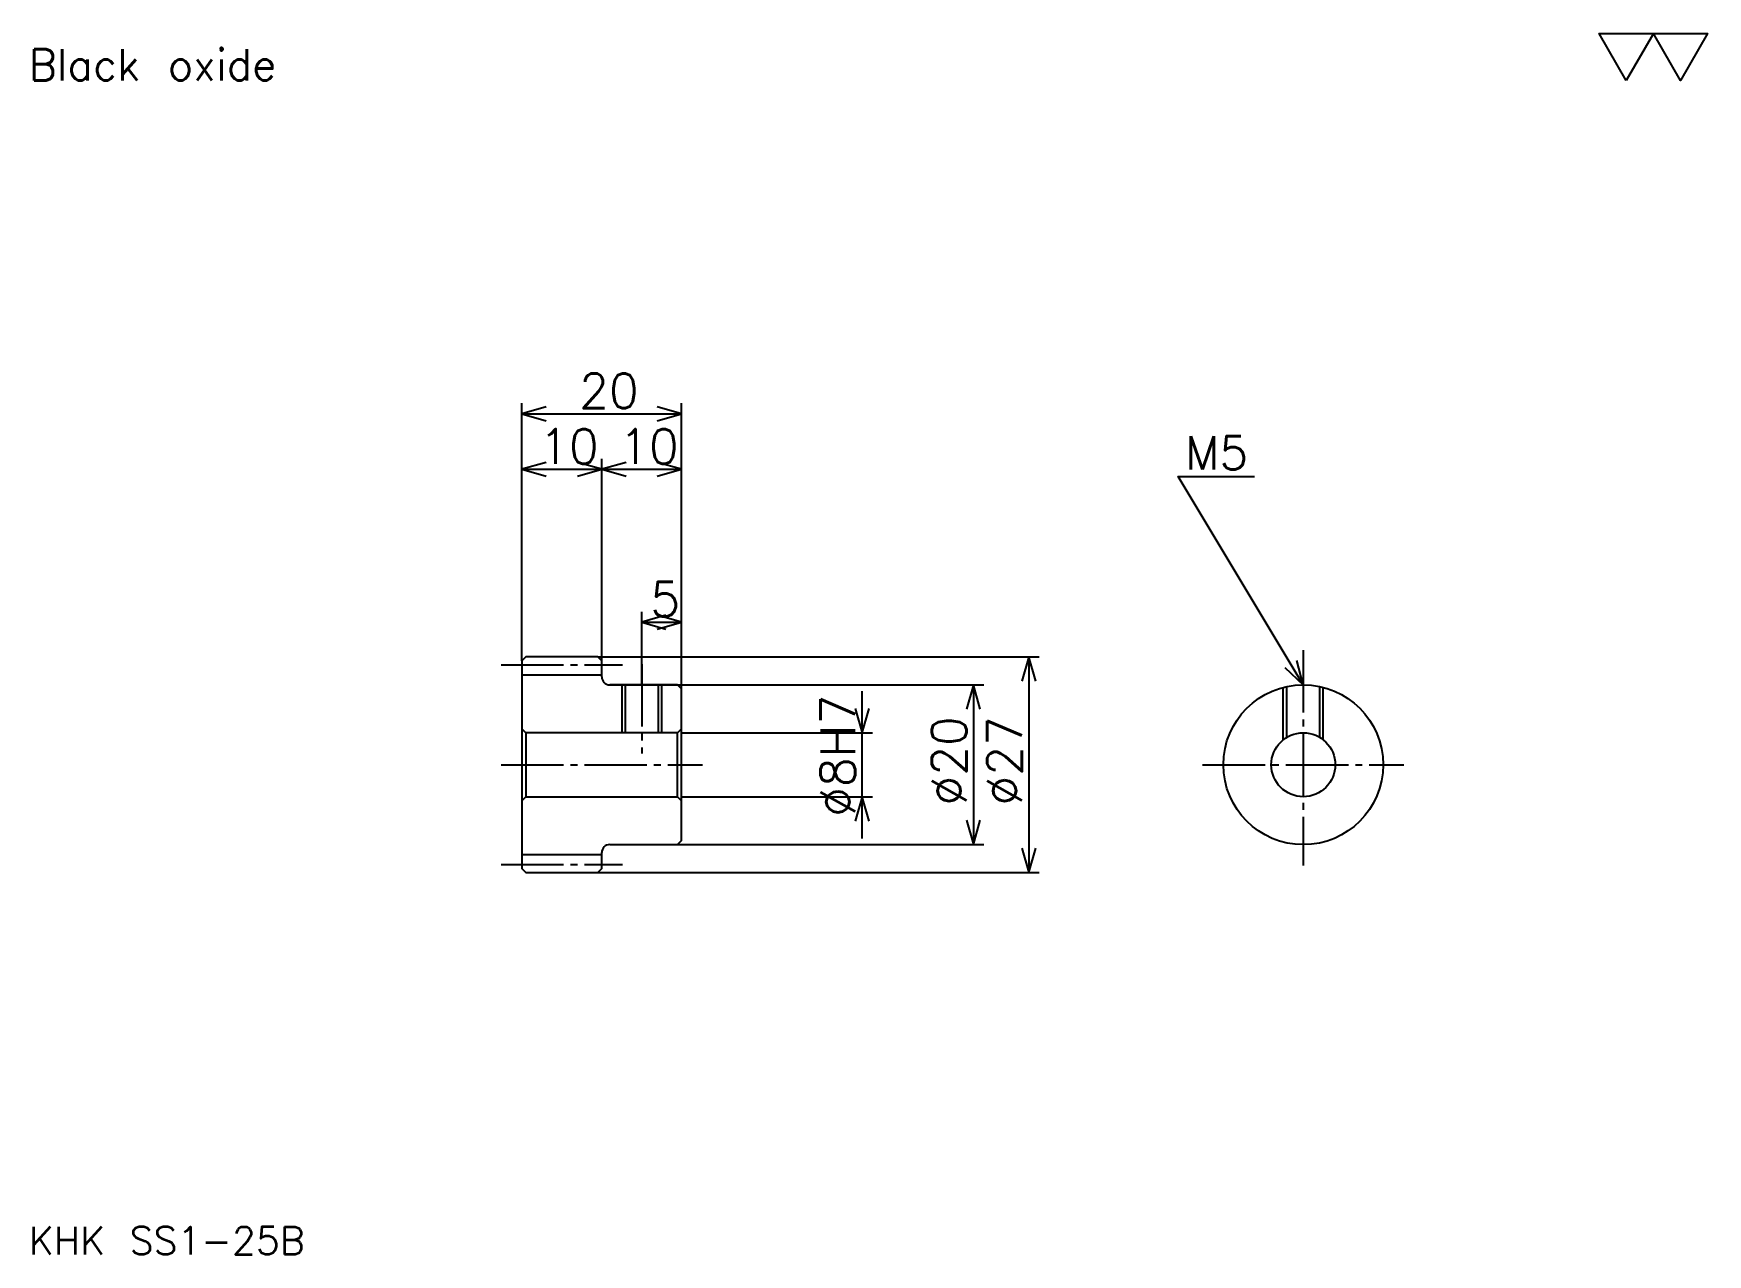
# Model space of a CAD drawing. Extents: x 9 to 219, y 10 to 162.
import ezdxf

# ---------------------------------------------------------------- set-up
doc = ezdxf.new("R2010")
doc.units = 0
doc.linetypes.add('DASHDOT', pattern=[10.434782, 7.826087, -0.869565, 0.869565, -0.869565])
doc.layers.get('0').update_dxf_attribs({"linetype": 'CONTINUOUS'})
doc.layers.add('DASHDOT', color=6, linetype='DASHDOT')
doc.styles.add('KANJI', font='TXT', dxfattribs={"bigfont": 'BIGFONT'})

msp = doc.modelspace()

# ---------------------------------------------------------------- linework, layer by layer
at = {"color": 5}
for p, q in [((70.434784, 84.369568), (70.434784, 116.108704)), ((90.434784, 84.369568), (90.434784, 116.108704)), ((70.434784, 114.804352), (90.434784, 114.804352)), ((80.434784, 84.369568), (80.434784, 109.152176)), ((70.434784, 107.847824), (80.434784, 107.847824)), ((80.434784, 107.847824), (90.434784, 107.847824)), ((85.434784, 84.369568), (85.434784, 90.021744)), ((85.434784, 88.717392), (90.434784, 88.717392)), ((70.434784, 83.869568), (70.434784, 84.369568)), ((79.934784, 84.369568), (90.434784, 84.369568)), ((80.434784, 83.869568), (80.434784, 84.369568)), ((85.434784, 80.869568), (85.434784, 84.369568)), ((90.434784, 84.369568), (135.217392, 84.369568)), ((90.434784, 80.369568), (90.434784, 84.369568)), ((133.91304, 84.369568), (133.91304, 57.369568)), ((81.434784, 80.869568), (90.434784, 80.869568)), ((90.434784, 80.869568), (128.260864, 80.869568)), ((113.04348, 61.652176), (113.04348, 80.08696)), ((126.956528, 80.869568), (126.956528, 60.869568)), ((90.434784, 74.869568), (114.347824, 74.869568)), ((90.434784, 66.869568), (114.347824, 66.869568)), ((81.434784, 60.869568), (90.434784, 60.869568)), ((90.434784, 60.869568), (128.260864, 60.869568)), ((79.934784, 57.369568), (90.434784, 57.369568)), ((90.434784, 57.369568), (135.217392, 57.369568))]:
    msp.add_line(p, q, dxfattribs=at)
at = {"color": 4}
for p, q in [((70.434784, 82.119568), (80.434784, 82.119568)), ((70.934784, 74.869568), (70.934784, 66.869568)), ((89.934784, 74.869568), (90.434784, 75.369568)), ((89.934784, 66.869568), (90.434784, 66.369568)), ((70.434784, 59.619568), (80.434784, 59.619568))]:
    msp.add_line(p, q, dxfattribs=at)
at = {"color": 7}
msp.add_lwpolyline([(208.695648, 156.521744), (205.304337, 162.400009), (218.869568, 162.400009), (215.478256, 156.521744), (212.08696, 162.400009), (208.695648, 156.521744)], dxfattribs=at)
at = {"color": 5}
for points in [[(73.478264, 115.67392), (70.434784, 114.804352), (73.478264, 113.934784)], [(87.391304, 113.934784), (90.434784, 114.804352), (87.391304, 115.67392)], [(73.478264, 108.717392), (70.434784, 107.847824), (73.478264, 106.978264)], [(77.391304, 106.978264), (80.434784, 107.847824), (77.391304, 108.717392)], [(83.478264, 108.717392), (80.434784, 107.847824), (83.478264, 106.978264)], [(87.391304, 106.978264), (90.434784, 107.847824), (87.391304, 108.717392)], [(168.260864, 80.869568), (152.608704, 106.956528), (162.17392, 106.956528)], [(88.478264, 89.58696), (85.434784, 88.717392), (88.478264, 87.847824)], [(87.391304, 87.847824), (90.434784, 88.717392), (87.391304, 89.58696)], [(134.782608, 81.326088), (133.91304, 84.369568), (133.043488, 81.326088)], [(165.949371, 83.031944), (168.260864, 80.869568), (167.440659, 83.92672)], [(127.826088, 77.826088), (126.956528, 80.869568), (126.08696, 77.826088)], [(112.17392, 77.913048), (113.04348, 74.869568), (113.91304, 77.913048)], [(113.91304, 63.826088), (113.04348, 66.869568), (112.17392, 63.826088)], [(126.08696, 63.913048), (126.956528, 60.869568), (127.826088, 63.913048)], [(133.043488, 60.413048), (133.91304, 57.369568), (134.782608, 60.413048)]]:
    msp.add_lwpolyline(points, dxfattribs=at)
at = {"color": 4}
for points in [[(80.434784, 81.869568), (80.434784, 83.869568), (79.934784, 84.369568), (70.934784, 84.369568), (70.434784, 83.869568), (70.434784, 66.369568)], [(81.434784, 60.869568), (89.934784, 60.869568), (90.434784, 61.369568), (90.434784, 80.369568), (89.934784, 80.869568), (81.434784, 80.869568)], [(82.934784, 80.869568), (82.934784, 74.869568)], [(83.369781, 80.869568), (83.369781, 74.869568)], [(87.499786, 80.869568), (87.499786, 74.869568)], [(87.934784, 80.869568), (87.934784, 74.869568)], [(165.760864, 73.992065), (165.760864, 80.552025)], [(166.195862, 74.295319), (166.195862, 80.654037)], [(170.325867, 74.295319), (170.325867, 80.654037)], [(170.760864, 73.992065), (170.760864, 80.552025)], [(70.434784, 66.369568), (70.934784, 66.869568), (89.934784, 66.869568), (89.934784, 74.869568), (70.934784, 74.869568), (70.434784, 75.369568)], [(70.434784, 66.369568), (70.434784, 57.869568), (70.934784, 57.369568), (79.934784, 57.369568), (80.434784, 57.869568), (80.434784, 59.869568)]]:
    msp.add_lwpolyline(points, dxfattribs=at)
for radius in [10, 4]:
    msp.add_circle((168.260864, 70.869568), radius, dxfattribs=at)
for centre, start, end in [((81.434784, 81.869568), 180, 270), ((81.434784, 59.869568), 90, 180)]:
    msp.add_arc(centre, 1, start, end, dxfattribs=at)
at = {"layer": 'DASHDOT', "color": 7}
for p, q in [((168.260864, 85.217392), (168.260864, 58.260872)), ((67.826088, 83.369568), (83.04348, 83.369568)), ((67.826088, 70.869568), (93.04348, 70.869568)), ((155.652176, 70.869568), (180.869568, 70.869568)), ((67.826088, 58.369568), (83.04348, 58.369568))]:
    msp.add_line(p, q, dxfattribs=at)
msp.add_lwpolyline([(85.434784, 83.478264), (85.434784, 72.260872)], dxfattribs=at)

# ---------------------------------------------------------------- texts
at = {"color": 7, "style": 'KANJI'}
for s, height, p in [('Black oxide', 3.913043, (8.695652, 156.521744)), ('20', 4.347826, (77.608696, 115.5)), ('10', 4.347826, (72.608696, 108.54348)), ('10', 4.347826, (82.608696, 108.54348)), ('M5', 4.173913, (153.478271, 107.826088)), ('5', 4.347826, (86.521744, 89.413048)), ('KHK SS1-25B', 3.478261, (8.695652, 9.565217))]:
    msp.add_text(s, height=height, dxfattribs=at).set_placement(p)
for s, p in [('%%c8H7', (112.17392, 64.347832)), ('%%c20', (126.08696, 65.760872)), ('%%c27', (133.043488, 65.760872))]:
    msp.add_text(s, height=4.347826, rotation=90, dxfattribs=at).set_placement(p)

doc.saveas('drawing.dxf')
